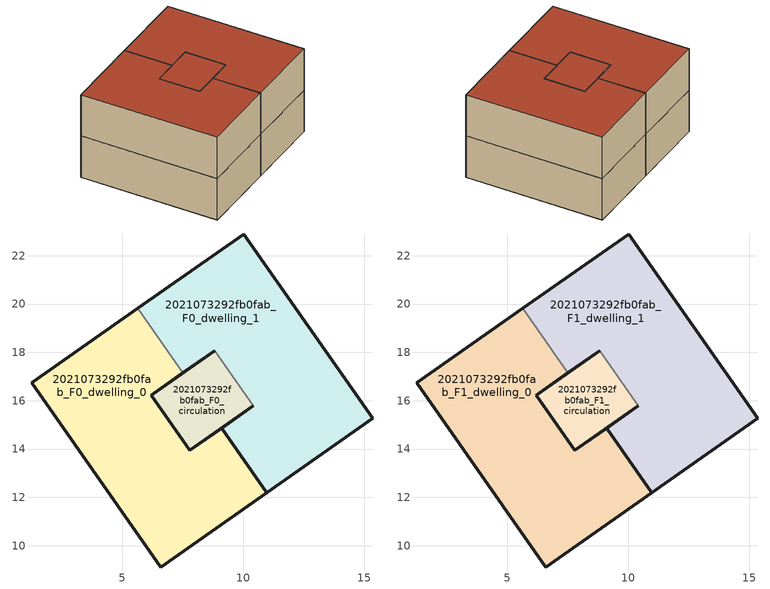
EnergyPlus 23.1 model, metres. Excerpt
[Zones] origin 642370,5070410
2021073292fb0fab_F0_dwelling_0
 floor ground (EU_floor_Construction): 10.97,12.2 9.1,14.87 7.79,13.94 6.18,16.23 7.5,17.15 5.63,19.82 1.24,16.75 6.59,9.12 z0
 wall outside (EU_wall_Construction): 7.5,17.15 6.18,16.23 7.79,13.94 9.1,14.87 10.97,12.2 6.59,9.12 1.24,16.75 5.63,19.82 z0:3
 wall to 2021073292fb0fab_F0_dwelling_1 (EU_wall_Construction): 5.63,19.82 7.5,17.15 z0:3
2021073292fb0fab_F0_dwelling_1
 floor ground (EU_floor_Construction): 15.36,15.27 10.02,22.9 5.63,19.82 7.5,17.15 8.82,18.08 10.42,15.79 9.1,14.87 10.97,12.2 z0
 wall outside (EU_wall_Construction): 8.82,18.08 7.5,17.15 / 5.63,19.82 10.02,22.9 15.36,15.27 10.97,12.2 / 10.98,12.2 9.1,14.87 10.42,15.79 z0:3
 wall to 2021073292fb0fab_F0_circulation (EU_wall_Construction): 10.42,15.79 8.82,18.08 z0:3
2021073292fb0fab_F0_circulation
 floor ground (EU_floor_Construction): 10.42,15.79 8.82,18.08 6.18,16.23 7.79,13.94 z0
 wall outside (EU_wall_Construction): 10.42,15.79 7.79,13.94 6.18,16.23 8.82,18.08 z0:3
2021073292fb0fab_F1_dwelling_0
 floor to 2021073292fb0fab_F0_dwelling_0 (EU_floor_Construction): 10.97,12.2 9.1,14.87 7.79,13.94 6.18,16.23 7.5,17.15 5.63,19.82 1.24,16.75 6.59,9.12 z3
 wall outside (EU_wall_Construction): 7.5,17.15 6.18,16.23 7.79,13.94 9.1,14.87 10.97,12.2 6.59,9.12 1.24,16.75 5.63,19.82 z3:6
 wall to 2021073292fb0fab_F1_dwelling_1 (EU_wall_Construction): 5.63,19.82 7.5,17.15 z3:6
 roof outside (EU_roof_Construction): 7.5,17.15 6.18,16.23 7.79,13.94 9.1,14.87 10.97,12.2 6.59,9.12 1.24,16.75 5.63,19.82 z6
2021073292fb0fab_F1_dwelling_1
 floor to 2021073292fb0fab_F0_dwelling_1 (EU_floor_Construction): 15.36,15.27 10.01,22.9 5.63,19.82 7.5,17.15 8.82,18.08 10.42,15.79 9.1,14.87 10.97,12.2 z3
 wall outside (EU_wall_Construction): 8.82,18.08 7.5,17.15 / 5.63,19.82 10.02,22.9 15.36,15.27 10.97,12.2 / 10.98,12.2 9.1,14.87 10.42,15.79 z3:6
 wall to 2021073292fb0fab_F1_circulation (EU_wall_Construction): 10.42,15.79 8.82,18.08 z3:6
 roof outside (EU_roof_Construction): 10.02,22.9 15.36,15.27 10.97,12.2 9.1,14.87 10.42,15.79 8.82,18.08 7.5,17.15 5.63,19.82 z6
2021073292fb0fab_F1_circulation
 floor to 2021073292fb0fab_F0_circulation (EU_floor_Construction): 10.42,15.79 8.82,18.08 6.18,16.23 7.79,13.94 z3
 wall outside (EU_wall_Construction): 10.42,15.79 7.79,13.94 6.18,16.23 8.82,18.08 z3:6
 roof outside (EU_roof_Construction): 8.82,18.08 10.42,15.79 7.79,13.94 6.18,16.23 z6
[Building]
EU S2 Campaign: North Axis=0; Terrain=City; Solar Distribution=FullExterior
[Site:Location]
Lyon-Bron: Latitude=45.75; Longitude=5; Time Zone=1; Elevation=198
[SizingPeriod:WeatherFileDays]
AnnualSizingPeriod: Begin Month=1; Begin Day of Month=1; End Month=12; End Day of Month=31; Day of Week for Start Day=Monday; Use Weather File Daylight Saving Period=No; Use Weather File Rain and Snow Indicators=No
[MATERIAL]
EU_InternalMass_Material: Roughness=MediumRough; Thickness=0.1; Conductivity=1; Density=1800; Specific Heat=900; Thermal Absorptance=0.9; Solar Absorptance=0.7; Visible Absorptance=0.7
[MATERIAL:NOMASS] Roughness=MediumRough; Thermal Absorptance=0.9; Solar Absorptance=0.7; Visible Absorptance=0.7
Name | Thermal Resistance
EU_wall_NoMass | 0.87146
EU_roof_NoMass | 0.842276
EU_floor_NoMass | 0.496999
[CONSTRUCTION]
EU_wall_Construction: EU_wall_NoMass
EU_roof_Construction: EU_roof_NoMass
EU_floor_Construction: EU_floor_NoMass
EU_InternalMass_Construction: EU_InternalMass_Material
[ZONE] Type=1; Multiplier=1; Ceiling Height=autocalculate; Floor Area=autocalculate; Part of Total Floor Area=Yes
Name | Volume
2021073292fb0fab_F0_dwelling_0 | 136.192
2021073292fb0fab_F1_dwelling_0 | 136.195
2021073292fb0fab_F0_dwelling_1; 2021073292fb0fab_F1_dwelling_1 | 136.201
2021073292fb0fab_F0_circulation | 26.9399
2021073292fb0fab_F1_circulation | 26.9385
[INTERNALMASS] Construction=EU_InternalMass_Construction; Surface Area=45.3966
Name | Zone or ZoneList
2021073292fb0fab_F0_dwelling_0_EU_InternalMass | 2021073292fb0fab_F0_dwelling_0
2021073292fb0fab_F0_dwelling_1_EU_InternalMass | 2021073292fb0fab_F0_dwelling_1
2021073292fb0fab_F1_dwelling_0_EU_InternalMass | 2021073292fb0fab_F1_dwelling_0
2021073292fb0fab_F1_dwelling_1_EU_InternalMass | 2021073292fb0fab_F1_dwelling_1
[OTHEREQUIPMENT] Fuel Type=Electricity; Design Level Calculation Method=Watts/Area; Power per Zone Floor Area=1; Fraction Latent=0; Fraction Radiant=0; Fraction Lost=0; Carbon Dioxide Generation Rate=0; EndUse Subcategory=EU_Step8_InternalGains
Name | Zone or ZoneList or Space or SpaceList | Schedule
EU_Step8_InternalGain_2021073292fb0fab_F0_dwelling_0_f000 | 2021073292fb0fab_F0_dwelling_0 | EU_Step8_GainSchedule_2021073292fb0fab_F0_dwelling_0_f000
EU_Step8_InternalGain_2021073292fb0fab_F0_dwelling_1_f000 | 2021073292fb0fab_F0_dwelling_1 | EU_Step8_GainSchedule_2021073292fb0fab_F0_dwelling_1_f000
EU_Step8_InternalGain_2021073292fb0fab_F1_dwelling_0_f000 | 2021073292fb0fab_F1_dwelling_0 | EU_Step8_GainSchedule_2021073292fb0fab_F1_dwelling_0_f000
EU_Step8_InternalGain_2021073292fb0fab_F1_dwelling_1_f000 | 2021073292fb0fab_F1_dwelling_1 | EU_Step8_GainSchedule_2021073292fb0fab_F1_dwelling_1_f000
[ZONEINFILTRATION:DESIGNFLOWRATE] Schedule=EU_AlwaysOn; Design Flow Rate Calculation Method=Flow/Area; Flow Rate per Floor Area=0.0005; Constant Term Coefficient=1; Temperature Term Coefficient=0; Velocity Term Coefficient=0; Velocity Squared Term Coefficient=0
Name | Zone or ZoneList or Space or SpaceList
EU_Circulation_Infiltration_2021073292fb0fab_F0_circulation | 2021073292fb0fab_F0_circulation
EU_Circulation_Infiltration_2021073292fb0fab_F1_circulation | 2021073292fb0fab_F1_circulation
[ZONEVENTILATION:DESIGNFLOWRATE] Schedule=EU_AlwaysOn; Design Flow Rate Calculation Method=AirChanges/Hour; Air Changes per Hour=0.425; Ventilation Type=Natural; Fan Pressure Rise=0; Fan Total Efficiency=1; Constant Term Coefficient=1; Temperature Term Coefficient=0; Velocity Term Coefficient=0; Velocity Squared Term Coefficient=0; Minimum Indoor Temperature=-100; Maximum Indoor Temperature=100; Delta Temperature=-100; Minimum Outdoor Temperature=-100; Maximum Outdoor Temperature=100; Maximum Wind Speed=40
Name | Zone or ZoneList or Space or SpaceList
EU_ConstantAir_2021073292fb0fab_F0_dwelling_0 | 2021073292fb0fab_F0_dwelling_0
EU_ConstantAir_2021073292fb0fab_F0_dwelling_1 | 2021073292fb0fab_F0_dwelling_1
EU_ConstantAir_2021073292fb0fab_F1_dwelling_0 | 2021073292fb0fab_F1_dwelling_0
EU_ConstantAir_2021073292fb0fab_F1_dwelling_1 | 2021073292fb0fab_F1_dwelling_1
[HVACTEMPLATE:THERMOSTAT] Constant Heating Setpoint=20; Constant Cooling Setpoint=50
EU_HeatOnly_2021073292fb0fab_F0_dwelling_0; EU_HeatOnly_2021073292fb0fab_F0_dwelling_1; EU_HeatOnly_2021073292fb0fab_F1_dwelling_0; EU_HeatOnly_2021073292fb0fab_F1_dwelling_1
[HVACTEMPLATE:ZONE:IDEALLOADSAIRSYSTEM] System Availability Schedule=EU_AlwaysOn; Maximum Heating Supply Air Temperature=50; Minimum Cooling Supply Air Temperature=13; Maximum Heating Supply Air Humidity Ratio=0.0156; Minimum Cooling Supply Air Humidity Ratio=0.0077; Heating Limit=NoLimit; Cooling Limit=NoLimit; Heating Availability Schedule=EU_AlwaysOn; Cooling Availability Schedule=EU_CoolingOff; Dehumidification Control Type=ConstantSensibleHeatRatio; Cooling Sensible Heat Ratio=0.7; Dehumidification Setpoint=60; Humidification Control Type=None; Humidification Setpoint=30; Outdoor Air Method=None; Outdoor Air Flow Rate per Person=0.00944; Outdoor Air Flow Rate per Zone Floor Area=0; Outdoor Air Flow Rate per Zone=0; Demand Controlled Ventilation Type=None; Outdoor Air Economizer Type=NoEconomizer; Heat Recovery Type=None; Sensible Heat Recovery Effectiveness=0.7; Latent Heat Recovery Effectiveness=0.65
Name | Template Thermostat
2021073292fb0fab_F0_dwelling_0 | EU_HeatOnly_2021073292fb0fab_F0_dwelling_0
2021073292fb0fab_F0_dwelling_1 | EU_HeatOnly_2021073292fb0fab_F0_dwelling_1
2021073292fb0fab_F1_dwelling_0 | EU_HeatOnly_2021073292fb0fab_F1_dwelling_0
2021073292fb0fab_F1_dwelling_1 | EU_HeatOnly_2021073292fb0fab_F1_dwelling_1
[SIZING:ZONE] Zone Cooling Design Supply Air Temperature Input Method=SupplyAirTemperature; Zone Cooling Design Supply Air Temperature=13; Zone Heating Design Supply Air Temperature Input Method=SupplyAirTemperature; Zone Heating Design Supply Air Temperature=50; Zone Cooling Design Supply Air Humidity Ratio=0.008; Zone Heating Design Supply Air Humidity Ratio=0.008; Cooling Design Air Flow Method=DesignDay; Cooling Design Air Flow Rate=0; Cooling Minimum Air Flow per Zone Floor Area=0.000762; Cooling Minimum Air Flow=0; Cooling Minimum Air Flow Fraction=0.2; Heating Design Air Flow Method=DesignDay; Heating Design Air Flow Rate=0; Heating Maximum Air Flow per Zone Floor Area=0.002032; Heating Maximum Air Flow=0.141576; Heating Maximum Air Flow Fraction=0.3; Account for Dedicated Outdoor Air System=No; Dedicated Outdoor Air System Control Strategy=NeutralSupplyAir; Dedicated Outdoor Air Low Setpoint Temperature for Design=autosize; Dedicated Outdoor Air High Setpoint Temperature for Design=autosize; Zone Load Sizing Method=Sensible Load Only No Latent Load; Zone Latent Cooling Design Supply Air Humidity Ratio Input Method=HumidityRatioDifference; Zone Cooling Design Supply Air Humidity Ratio Difference=0.005; Zone Latent Heating Design Supply Air Humidity Ratio Input Method=HumidityRatioDifference; Zone Humidification Design Supply Air Humidity Ratio Difference=0.005
2021073292fb0fab_F0_dwelling_0; 2021073292fb0fab_F0_dwelling_1; 2021073292fb0fab_F1_dwelling_0; 2021073292fb0fab_F1_dwelling_1
[SCHEDULE:CONSTANT]
Name | Hourly Value
EU_AlwaysOn | 1
EU_CoolingOff | 0
[SCHEDULE:FILE] Column Number=1; Rows to Skip at Top=0; Number of Hours of Data=8760; Column Separator=Comma; Interpolate to Timestep=No; Minutes per Item=60; Adjust Schedule for Daylight Savings=Yes
Name | File
EU_Step8_GainSchedule_2021073292fb0fab_F0_dwelling_0_f000 | ../../schedules/2021073292fb0fab/2021073292fb0fab_F0_dwelling_0_f000_gain.csv
EU_Step8_GainSchedule_2021073292fb0fab_F0_dwelling_1_f000 | ../../schedules/2021073292fb0fab/2021073292fb0fab_F0_dwelling_1_f000_gain.csv
EU_Step8_GainSchedule_2021073292fb0fab_F1_dwelling_0_f000 | ../../schedules/2021073292fb0fab/2021073292fb0fab_F1_dwelling_0_f000_gain.csv
EU_Step8_GainSchedule_2021073292fb0fab_F1_dwelling_1_f000 | ../../schedules/2021073292fb0fab/2021073292fb0fab_F1_dwelling_1_f000_gain.csv
